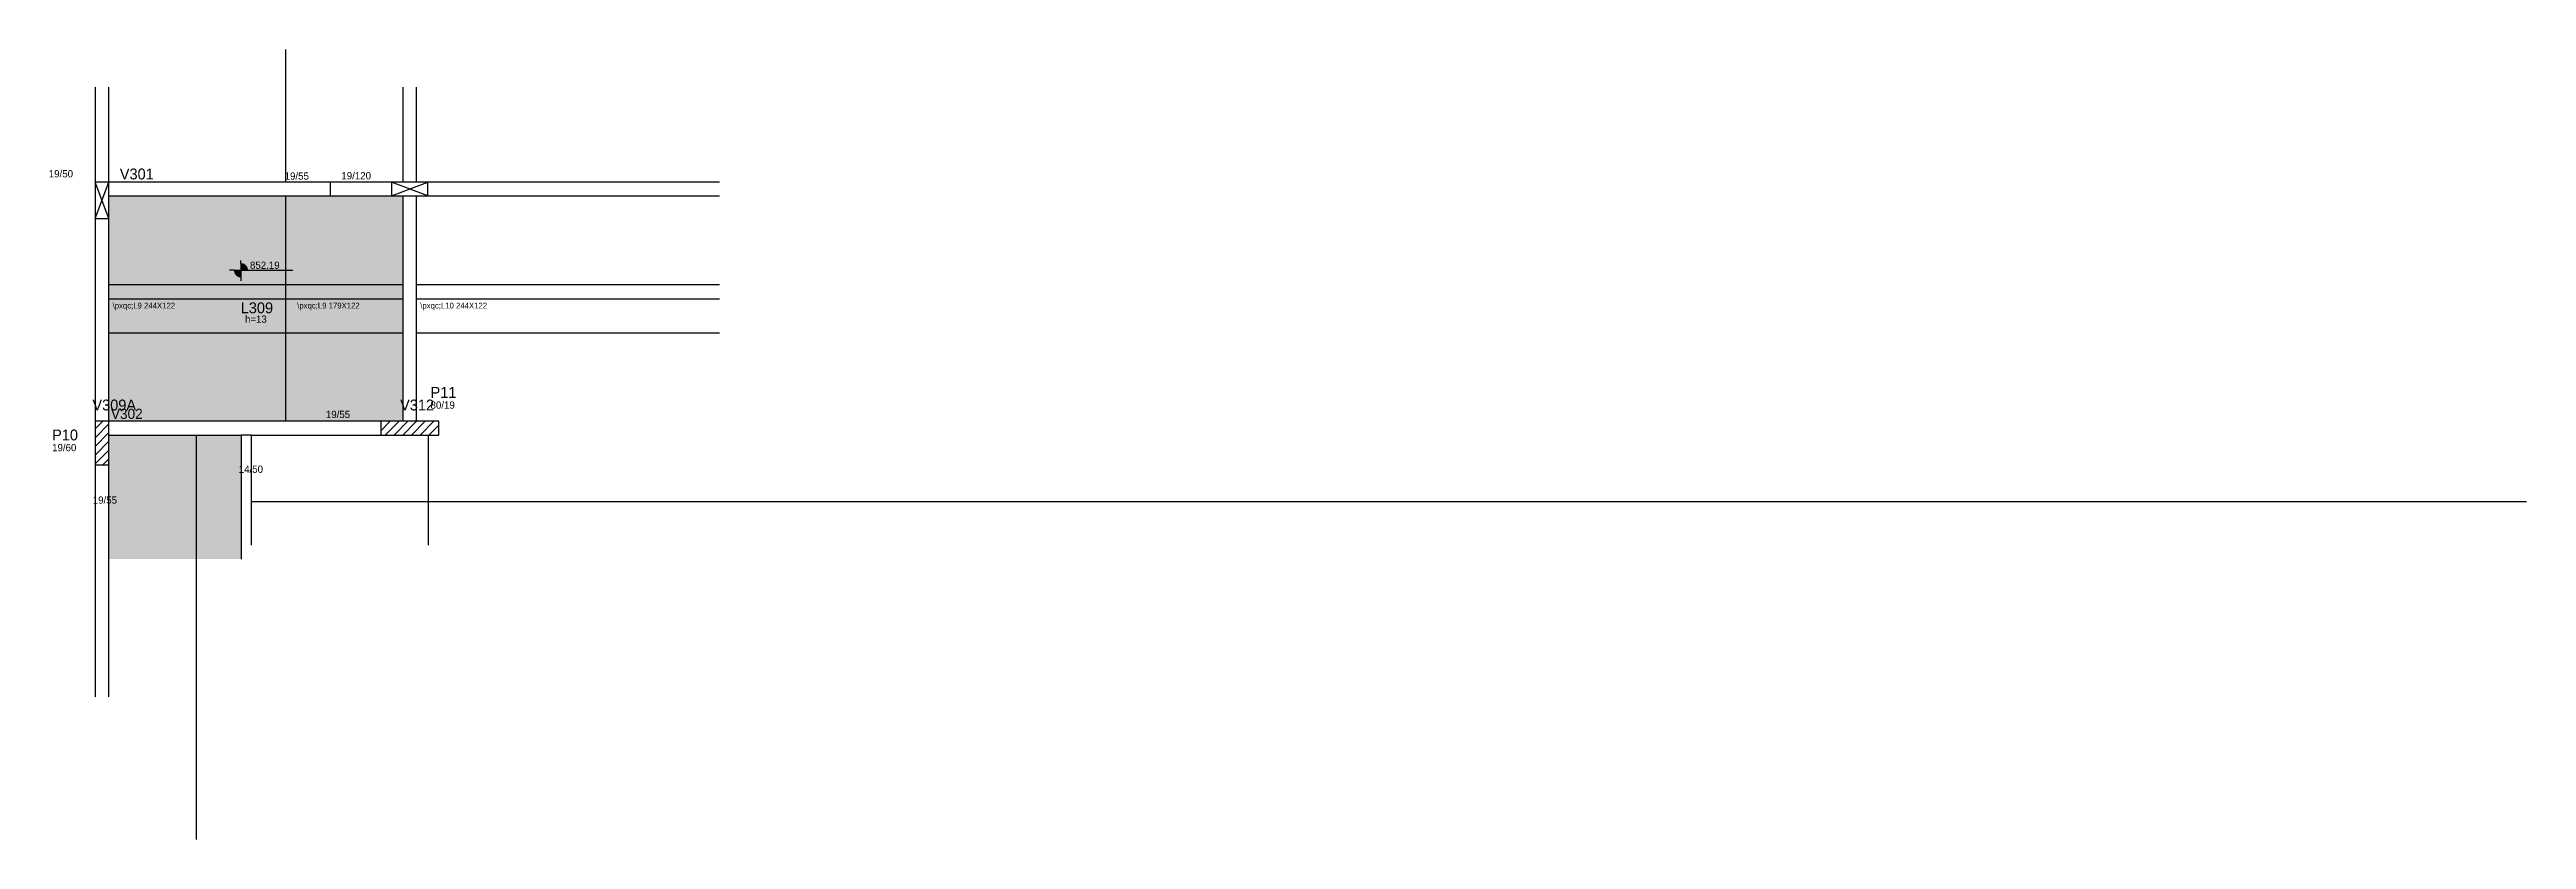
# Model space of a CAD drawing. Header units: metres. Extents: x 2661 to 6078, y 1704 to 2794.
import ezdxf

# ---------------------------------------------------------------- set-up
doc = ezdxf.new("R2010")
doc.units = ezdxf.units.M
for name, color, linetype in [('1', 7, 'Continuous'), ('3', 7, 'Continuous'), ('4', 7, 'Continuous'), ('7', 7, 'Continuous'), ('AUX00', 7, 'Continuous'), ('Hachura', 7, 'Continuous'), ('Painéis', 7, 'Continuous'), ('REAPROVEITAMENTO', 7, 'Continuous')]:
    doc.layers.add(name, color=color, linetype=linetype)

msp = doc.modelspace()

# ---------------------------------------------------------------- hatches: boundary and pattern name
at = {"layer": 'Hachura'}
h = msp.add_hatch(color=7, dxfattribs=at)
h.dxf.hatch_style = 1
h.paths.add_polyline_path([(2742.6, 2449.9), (3148.1, 2449.9), (3148.1, 2449.9), (3148.1, 2469.9), (3148.1, 2469.9), (2742.6, 2469.9), (2742.6, 2469.9), (2742.6, 2449.9)])
h = msp.add_hatch(color=7, dxfattribs=at)
h.dxf.hatch_style = 1
h.paths.add_polyline_path([(3148.1, 2449.9), (2742.6, 2449.9), (2742.6, 2449.9), (2742.6, 2402.9), (2742.6, 2402.9), (3148.1, 2402.9), (3148.1, 2402.9), (3148.1, 2449.9)])
at = {"layer": 'REAPROVEITAMENTO'}
h = msp.add_hatch(color=7, dxfattribs=at)
h.dxf.hatch_style = 1
h.paths.add_polyline_path([(3148.1, 2449.9), (2742.6, 2449.9), (2742.6, 2449.9), (2742.6, 2591.9), (2742.6, 2591.9), (3148.1, 2591.9), (3148.1, 2591.9), (3148.1, 2449.9)])
h = msp.add_hatch(color=7, dxfattribs=at)
h.dxf.hatch_style = 1
h.paths.add_polyline_path([(3148.1, 2402.9), (2742.6, 2402.9), (2742.6, 2402.9), (2742.6, 2280.9), (2742.6, 2280.9), (3148.1, 2280.9), (3148.1, 2280.9), (3148.1, 2402.9)])
h = msp.add_hatch(color=7, dxfattribs=at)
h.dxf.hatch_style = 1
h.paths.add_polyline_path([(2925.1, 2090.9), (2742.6, 2090.9), (2742.6, 2090.9), (2742.6, 2261.9), (2742.6, 2261.9), (2925.1, 2261.9), (2925.1, 2261.9), (2925.1, 2090.9)])

# ---------------------------------------------------------------- linework, layer by layer
at = {"layer": '1', "color": 7, "lineweight": 25}
for p, q in [((2723.6, 2560.9), (2742.6, 2610.9)), ((2742.6, 2560.9), (2723.6, 2610.9)), ((3132.6, 2591.9), (3182.6, 2610.9)), ((3182.6, 2591.9), (3132.6, 2610.9))]:
    msp.add_line(p, q, dxfattribs=at)
at = {"layer": '3', "color": 7, "lineweight": 25}
for p, q in [((3048.1, 2591.9), (3048.1, 2610.9)), ((2924.7, 2498.6), (2924.7, 2502.8)), ((2924.7, 2498.6), (2924.7, 2479.9)), ((2924.7, 2498.2), (2927.6, 2498.2)), ((2924.7, 2497.6), (2929.1, 2497.6)), ((2924.7, 2497), (2930.1, 2497)), ((2924.7, 2496.4), (2930.8, 2496.4)), ((2924.7, 2495.8), (2931.5, 2495.8)), ((2924.7, 2495.2), (2932, 2495.2)), ((2915.4, 2489.3), (2909.1, 2489.3)), ((2915.4, 2489.3), (2934.1, 2489.3)), ((2924.7, 2488.7), (2915.4, 2488.7)), ((2924.7, 2488.1), (2915.4, 2488.1)), ((2924.7, 2487.5), (2915.5, 2487.5)), ((2924.7, 2486.9), (2915.7, 2486.9)), ((2924.7, 2486.3), (2915.9, 2486.3)), ((2924.7, 2485.7), (2916.1, 2485.7)), ((2924.7, 2485.1), (2916.3, 2485.1)), ((2924.7, 2484.5), (2916.7, 2484.5)), ((2924.7, 2483.9), (2917.1, 2483.9)), ((2924.7, 2483.3), (2917.5, 2483.3)), ((2924.7, 2482.7), (2918, 2482.7)), ((2924.7, 2482.1), (2918.7, 2482.1)), ((2924.7, 2481.5), (2919.4, 2481.5)), ((2924.7, 2480.9), (2920.4, 2480.9)), ((2924.7, 2480.3), (2921.9, 2480.3)), ((2924.7, 2494.6), (2932.4, 2494.6)), ((2924.7, 2494), (2932.8, 2494)), ((2924.7, 2493.4), (2933.1, 2493.4)), ((2924.7, 2492.8), (2933.4, 2492.8)), ((2924.7, 2492.2), (2933.6, 2492.2)), ((2924.7, 2491.6), (2933.8, 2491.6)), ((2924.7, 2491), (2934, 2491)), ((2924.7, 2490.4), (2934, 2490.4)), ((2924.7, 2489.8), (2934.1, 2489.8)), ((2924.7, 2489.3), (2996.4, 2489.3)), ((2924.7, 2479.9), (2924.7, 2474.7)), ((2723.6, 2270.4), (2734.1, 2280.9)), ((2723.6, 2258.3), (2742.6, 2277.3)), ((2723.6, 2246.3), (2742.6, 2265.3)), ((3117.6, 2267.7), (3130.8, 2280.9)), ((3117.6, 2279.7), (3118.8, 2280.9)), ((3123.8, 2261.9), (3142.8, 2280.9)), ((3135.9, 2261.9), (3154.9, 2280.9)), ((3147.9, 2261.9), (3166.9, 2280.9)), ((3159.9, 2261.9), (3178.9, 2280.9)), ((3171.9, 2261.9), (3190.9, 2280.9)), ((3184, 2261.9), (3197.6, 2275.6)), ((2723.6, 2234.3), (2742.6, 2253.3)), ((2723.6, 2222.3), (2742.6, 2241.3)), ((2734.2, 2220.9), (2742.6, 2229.3))]:
    msp.add_line(p, q, dxfattribs=at)
for points in [[(2723.6, 2741.9), (2723.6, 2601.4)], [(2742.6, 2610.9), (2742.6, 2741.9)], [(3148.1, 2741.9), (3148.1, 2610.9)], [(3167.1, 2610.9), (3167.1, 2741.9)], [(2723.6, 2601.4), (2723.6, 2280.9)], [(3148.1, 2610.9), (2742.6, 2610.9)], [(3585.1, 2610.9), (3167.1, 2610.9)], [(2742.6, 2591.9), (3148.1, 2591.9)], [(2742.6, 2280.9), (2742.6, 2591.9)], [(3148.1, 2591.9), (3148.1, 2280.9)], [(3167.1, 2591.9), (3585.1, 2591.9)], [(3167.1, 2280.9), (3167.1, 2591.9)], [(2932.1, 2280.9), (2742.6, 2280.9)], [(2742.6, 2261.9), (2925.1, 2261.9)], [(2925.1, 2261.9), (2925.1, 2090.9)], [(2939.1, 2261.9), (2925.1, 2261.9)], [(3117.6, 2280.9), (2932.1, 2280.9)], [(2939.1, 2261.9), (3117.6, 2261.9)], [(2939.1, 2109.9), (2939.1, 2261.9)], [(2723.6, 2220.9), (2723.6, 1900.9)], [(2742.6, 1900.9), (2742.6, 2220.9)]]:
    msp.add_lwpolyline(points, dxfattribs=at)
at = {"layer": '7', "color": 7, "lineweight": 25}
for points in [[(2723.6, 2560.9), (2742.6, 2560.9), (2742.6, 2610.9), (2723.6, 2610.9), (2723.6, 2560.9)], [(3132.6, 2591.9), (3182.6, 2591.9), (3182.6, 2610.9), (3132.6, 2610.9), (3132.6, 2591.9)], [(2723.6, 2220.9), (2742.6, 2220.9), (2742.6, 2280.9), (2723.6, 2280.9), (2723.6, 2220.9)], [(3117.6, 2261.9), (3197.6, 2261.9), (3197.6, 2280.9), (3117.6, 2280.9), (3117.6, 2261.9)]]:
    msp.add_lwpolyline(points, dxfattribs=at)
at = {"layer": 'Painéis', "color": 7, "lineweight": 25}
for p, q in [((2986.6, 2610.9), (2986.6, 2793.9)), ((2986.6, 2280.9), (2986.6, 2591.9)), ((2742.6, 2469.9), (3148.1, 2469.9)), ((3167.1, 2469.9), (3585.1, 2469.9)), ((2742.6, 2449.9), (3148.1, 2449.9)), ((3167.1, 2449.9), (3585.1, 2449.9)), ((2742.6, 2402.9), (3148.1, 2402.9)), ((3167.1, 2402.9), (3585.1, 2402.9)), ((2863.6, 1703.9), (2863.6, 2261.9)), ((3183.1, 2261.9), (3183.1, 2109.9)), ((2939.1, 2170.4), (6078.1, 2170.4))]:
    msp.add_line(p, q, dxfattribs=at)

# ---------------------------------------------------------------- texts
at = {"layer": '3', "color": 7, "lineweight": 25}
for s, p in [('19/50', (2659.6, 2617.5)), ('19/55', (2985, 2614.4)), ('19/120', (3063.3, 2614.8)), ('852.19', (2937.2, 2491.3)), ('h=13', (2930.3, 2416.9)), ('19/55', (3041.9, 2285.4)), ('80/19', (3186.3, 2298.3)), ('19/60', (2664.2, 2239.6)), ('14/50', (2921.7, 2209.8)), ('19/55', (2720.3, 2167.2))]:
    msp.add_text(s, height=10, dxfattribs=at).set_placement(p)
at = {"layer": '4', "color": 7, "lineweight": 25}
for s, height, p in [('V301', 15, (2757.6, 2614.7)), ('L309', 15, (2924.4, 2430)), ('P11', 15, (3186.3, 2313.3)), ('V309A', 15, (2719.8, 2295.9)), ('V302', 14, (2745.4, 2284.2)), ('V312', 15, (3144.3, 2295.9)), ('P10', 15, (2664.2, 2254.6))]:
    msp.add_text(s, height=height, dxfattribs=at).set_placement(p)
at = {"layer": 'AUX00', "color": 7, "lineweight": 25}
for s, p in [('\\pxqc;L9^J244X122', (2747.6, 2436.6)), ('\\pxqc;L9^J179X122', (3002.3, 2436.6)), ('\\pxqc;L10^J244X122', (3172.1, 2436.6))]:
    msp.add_text(s, height=8, dxfattribs=at).set_placement(p)

doc.saveas('drawing.dxf')
